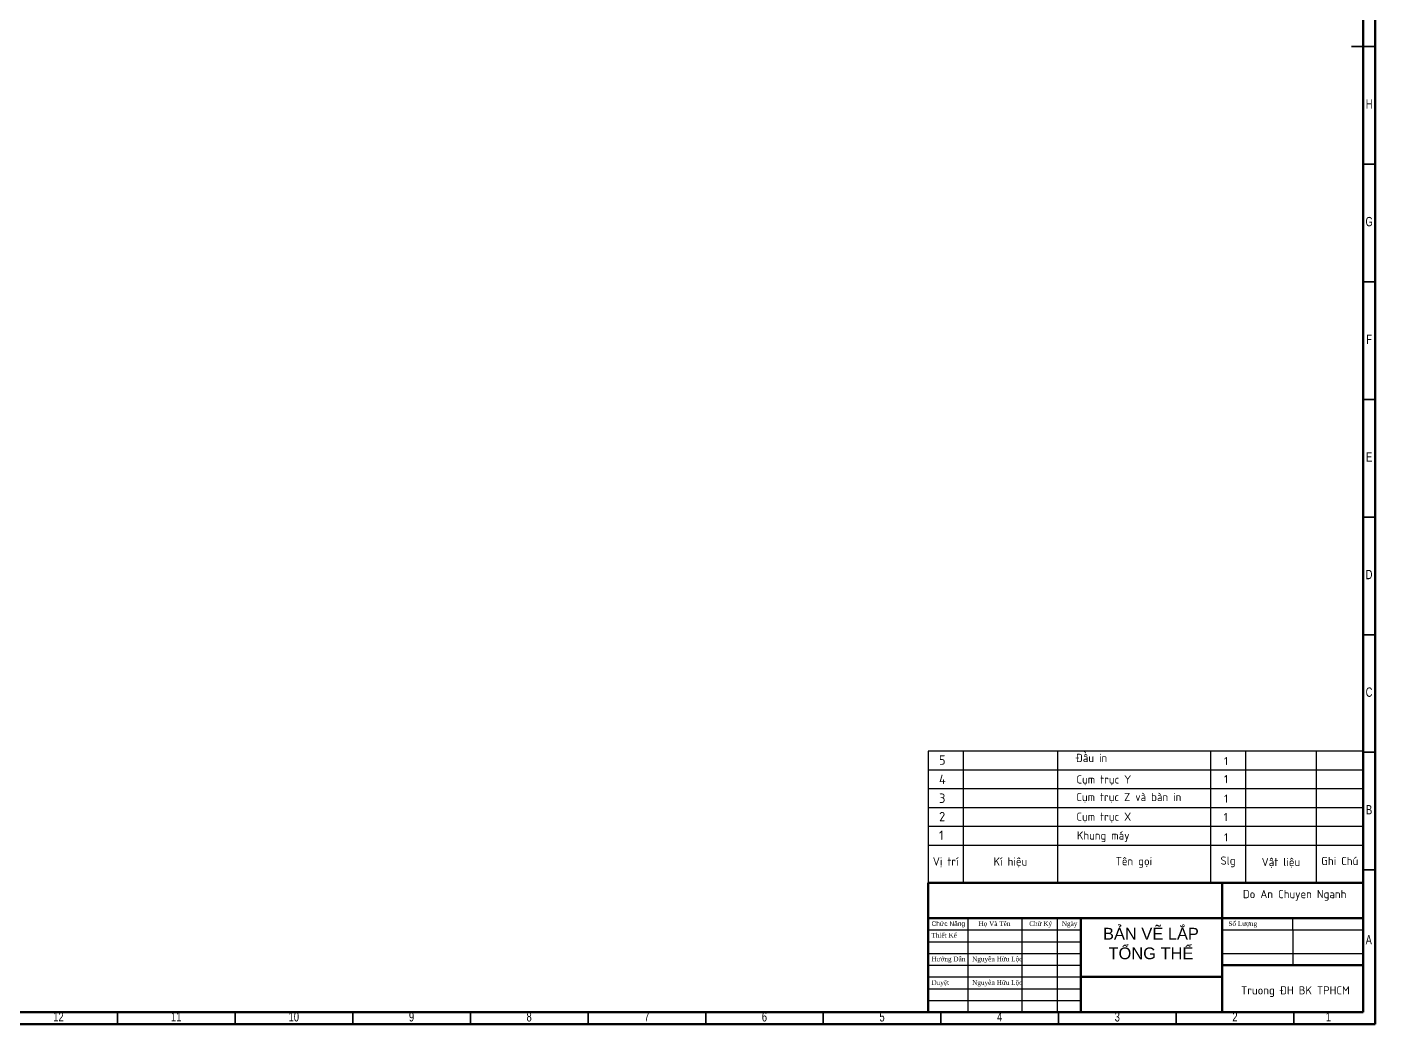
# Model space of a CAD drawing. Header units: millimetres. Extents: x -1615 to 4166, y 5 to 3174.
# Drawn here: x 611 to 1184, y 1560 to 1984 of the extents above; entities that cross this region are included whole.
import ezdxf

# ---------------------------------------------------------------- set-up
doc = ezdxf.new("R2010")
doc.units = ezdxf.units.MM
doc.header["$LTSCALE"] = 0.25
doc.layers.get('0').update_dxf_attribs({"lineweight": 50})
for name, color, linetype, lineweight in [('AM_0', 7, 'Continuous', 50), ('AM_4', 3, 'Continuous', 25), ('Net dam', 7, 'Continuous', 50), ('net manh', 3, 'Continuous', 25), ('van ban', 7, 'Continuous', 25)]:
    doc.layers.add(name, color=color, linetype=linetype, lineweight=lineweight)
doc.styles.add('Annotative', font='arial.ttf')
doc.styles.add('SLDTEXTSTYLE1', font='TXT', dxfattribs={"width": 0.75})
doc.styles.get("Standard").update_dxf_attribs({"font": ''})
doc.styles.add('style1', font='txt.shx')
doc.styles.add('tieng viet', font='')
doc.styles.get('Standard').set_extended_font_data('TCVN 7284')
doc.styles.get('tieng viet').set_extended_font_data('TCVN 7284')

# ---------------------------------------------------------------- blocks, each defined once
blk = doc.blocks.new('Table_Laptongthe1')
at = {"layer": 'net manh', "ltscale": 0.5}
for p, q in [((401.06, -4.44), (216.06, -4.44)), ((231.06, -4.44), (231.06, -60.44)), ((271.06, -4.44), (271.06, -60.44)), ((336.06, -4.44), (336.06, -60.44)), ((351.06, -4.44), (351.06, -60.44)), ((381.06, -4.44), (381.06, -60.44)), ((401.06, -12.44), (216.06, -12.44)), ((401.06, -28.44), (216.06, -28.44)), ((401.06, -44.44), (216.06, -44.44))]:
    blk.add_line(p, q, dxfattribs=at)
at = {"layer": 'net manh'}
for p, q in [((216.06, -4.44), (216.06, -60.44)), ((401.06, -60.44), (401.06, -4.44)), ((401.06, -20.44), (216.06, -20.44)), ((401.06, -36.44), (216.06, -36.44)), ((216.06, -60.44), (401.06, -60.44))]:
    blk.add_line(p, q, dxfattribs=at)
at = {"char_height": 3.5, "attachment_point": 1, "style": 'tieng viet'}
for insert in [(341.87, -6.81), (341.87, -14.54), (341.92, -22.83), (341.76, -30.62), (341.92, -39.25)]:
    blk.add_mtext_dynamic_manual_height_columns('1', width=15, gutter_width=17.5, heights=[0], dxfattribs=dict(at, insert=insert))
at = {"layer": 'van ban', "color": 0, "char_height": 3.5, "attachment_point": 1, "style": 'tieng viet'}
for s, insert in [('Đầu in', (278.77, -5.52)), ('Cụm trục Y ', (279.14, -14.66)), ('Cụm trục Z và bàn in', (279.09, -22.13)), ('Cụm trục X', (279.12, -30.49)), ('Khung máy', (279.32, -38.48))]:
    blk.add_mtext(s, dxfattribs=dict(at, insert=insert))
at = {"layer": 'van ban', "char_height": 4, "attachment_point": 1, "style": 'tieng viet'}
for s, insert, width in [('5', (220.73, -6.16), 23.5371), ('4', (220.75, -14.37), 16.1718), ('3', (220.75, -22.39), 16.1718), ('2', (220.75, -30.21), 16.1718), ('1', (220.75, -38.14), 16.1718)]:
    blk.add_mtext(s, dxfattribs=dict(at, insert=insert, width=width))
at = {"layer": 'van ban', "char_height": 3.5, "attachment_point": 1, "style": 'tieng viet'}
for s, width, insert in [('\\pxqc;Vị trí', 15, (216.06, -49.52)), ('\\pxqc;Kí hiệu', 40, (231.06, -49.55)), ('\\pxqc;Tên gọi', 65, (271.06, -49.4)), ('\\pxqc;Slg', 15, (336.06, -49.15)), ('\\pxqc;Vật liệu', 30, (351.06, -49.76)), ('\\pxqc;Ghi Chú', 20, (381.06, -49.32))]:
    blk.add_mtext_dynamic_manual_height_columns(s, width=width, gutter_width=17.5, heights=[0], dxfattribs=dict(at, insert=insert))

msp = doc.modelspace()

# ---------------------------------------------------------------- linework, layer by layer
at = {"color": 7, "linetype": 'Continuous', "lineweight": 70}
for p, q in [((1184.001, 2391.131), (1184.001, 1560.131)), ((1179.001, 2386.131), (1179.001, 1565.131)), ((1179.001, 1565.131), (20.001, 1565.131)), ((1184.001, 1560.131), (15.001, 1560.131))]:
    msp.add_line(p, q, dxfattribs=at)
at = {"color": 7, "linetype": 'Continuous', "lineweight": 35}
for p, q in [((1184.002, 1975.631), (1174, 1975.631)), ((1179.001, 1975.631), (1184.001, 1975.631)), ((1179.001, 1925.631), (1184.001, 1925.631)), ((1179.001, 1875.631), (1184.001, 1875.631)), ((1179.001, 1825.631), (1184.001, 1825.631)), ((1179.001, 1775.631), (1184.001, 1775.631)), ((1179.001, 1725.631), (1184.001, 1725.631)), ((1179.001, 1675.631), (1184.001, 1675.631)), ((1179.001, 1625.631), (1184.001, 1625.631)), ((649.501, 1565.131), (649.501, 1560.131)), ((699.501, 1565.131), (699.501, 1560.131)), ((749.501, 1565.131), (749.501, 1560.131)), ((799.501, 1565.131), (799.501, 1560.131)), ((849.501, 1565.131), (849.501, 1560.131)), ((899.501, 1565.131), (899.501, 1560.131)), ((949.501, 1565.131), (949.501, 1560.131)), ((999.501, 1565.131), (999.501, 1560.131)), ((1049.501, 1565.131), (1049.501, 1560.131)), ((1099.501, 1565.131), (1099.501, 1560.131)), ((1149.501, 1565.131), (1149.501, 1560.131))]:
    msp.add_line(p, q, dxfattribs=at)
at = {"layer": 'AM_0'}
for p, q in [((994.001, 1620.131), (1179.001, 1620.131)), ((994.001, 1605.131), (1179.001, 1605.131)), ((994.001, 1605.131), (1179.001, 1605.131)), ((1119.001, 1585.131), (1179.001, 1585.131)), ((1059.001, 1580.131), (1119.001, 1580.131))]:
    msp.add_line(p, q, dxfattribs=at)
at = {"layer": 'AM_0', "color": 0, "ltscale": 0.5}
for p, q in [((1119.001, 1565.131), (1119.001, 1620.131)), ((1059.001, 1565.131), (1059.001, 1605.131))]:
    msp.add_line(p, q, dxfattribs=at)
at = {"layer": 'AM_4', "color": 0, "ltscale": 0.5}
for p, q in [((1011.001, 1565.131), (1011.001, 1605.131)), ((1034.001, 1565.131), (1034.001, 1605.131)), ((1049.001, 1565.131), (1049.001, 1605.131))]:
    msp.add_line(p, q, dxfattribs=at)
at = {"layer": 'AM_4'}
for p, q in [((1149.001, 1600.131), (1149.001, 1605.131)), ((994.001, 1600.131), (1059.001, 1600.131)), ((1119.001, 1600.131), (1179.001, 1600.131)), ((1149.001, 1600.131), (1149.001, 1585.131)), ((994.001, 1595.131), (1059.001, 1595.131)), ((994.001, 1590.131), (1059.001, 1590.131)), ((1119.001, 1590.131), (1179.001, 1590.131)), ((994.001, 1585.131), (1059.001, 1585.131)), ((994.001, 1580.131), (1059.001, 1580.131)), ((994.001, 1575.131), (1059.001, 1575.131)), ((994.001, 1570.131), (1059.001, 1570.131))]:
    msp.add_line(p, q, dxfattribs=at)
at = {"layer": 'Net dam'}
for p in [(994.001, 1620.131), (1179.001, 1565.131)]:
    msp.add_line(p, (994.001, 1565.131), dxfattribs=at)

# ---------------------------------------------------------------- block references
at = {"color": 7, "linetype": 'Continuous', "lineweight": 0}
msp.add_blockref('Table_Laptongthe1', (777.945, 1680.508), dxfattribs=at)

# ---------------------------------------------------------------- texts
at = {"color": 7, "linetype": 'Continuous', "lineweight": 0, "attachment_point": 2, "style": 'SLDTEXTSTYLE1'}
for s, insert, char_height in [('H', (1181.491, 1953.191), 3.969), ('G', (1181.488, 1903.191), 3.969), ('F', (1181.459, 1853.191), 3.969), ('E', (1181.509, 1803.191), 3.969), ('D', (1181.454, 1753.191), 3.969), ('C', (1181.46, 1703.191), 3.969), ('B', (1181.472, 1653.191), 3.969), ('A', (1181.341, 1597.941), 3.969), ('12', (624.421, 1565.191), 3.9687), ('11', (674.421, 1565.191), 3.9687), ('10', (724.421, 1565.191), 3.9687), ('9', (774.461, 1565.191), 3.969), ('8', (824.461, 1565.191), 3.969), ('7', (874.461, 1565.191), 3.969), ('6', (924.461, 1565.191), 3.969), ('5', (974.461, 1565.191), 3.969), ('4', (1024.461, 1565.191), 3.969), ('3', (1074.461, 1565.191), 3.969), ('2', (1124.461, 1565.191), 3.969), ('1', (1164.211, 1565.191), 3.969)]:
    msp.add_mtext(s, dxfattribs=dict(at, insert=insert, char_height=char_height))
at = {"layer": 'AM_0', "attachment_point": 1}
for s, insert, char_height, width in [('{\\C2;Do An Chuyen Nganh}', (1127.823, 1617.126), 3.5, 60), ('{\\fTimes New Roman|b0|i0|c163|p18;Số Lượng}', (1121.699, 1603.799), 2, 18.23317), (' Truong ĐH BK TPHCM', (1124.942, 1576.212), 3.5, 52.12833)]:
    msp.add_mtext(s, dxfattribs=dict(at, insert=insert, char_height=char_height, width=width))
at = {"layer": 'AM_0', "insert": (1067.449, 1601.024), "char_height": 7, "width": 42.60285, "attachment_point": 1, "style": 'style1'}
msp.add_mtext('\\pxqc;{\\fArial|b0|i0|c0|p34;\\H0.7143x;\\C2;BẢN VẼ LẮP TỔNG THỂ}', dxfattribs=at)
at = {"layer": 'AM_4', "char_height": 2, "attachment_point": 1}
for s, insert, width in [('{\\fTimes New Roman|b0|i0|c163|p18;Thiết Kế}', (995.484, 1598.885), 18.23317), ('{\\fTimes New Roman|b0|i0|c163|p18;Họ Và Tên}', (1015.472, 1603.799), 18.23317), ('{\\fTimes New Roman|b0|i0|c163|p18;Chữ Ký}', (1037.012, 1603.799), 18.23317), ('{\\fTimes New Roman|b0|i0|c163|p18;Ngày}', (1050.866, 1603.799), 18.23317), ('{\\fTimes New Roman|b0|i0|c163|p18;Hướng Dẫn}', (995.484, 1588.785), 18.23317), ('{\\fTimes New Roman|b0|i0|c0|p18;Nguyễn Hữu Lộc}', (1012.758, 1588.785), 22.05117), ('{\\fTimes New Roman|b0|i0|c163|p18;Duyệt}', (995.484, 1578.773), 18.23317), ('{\\fTimes New Roman|b0|i0|c0|p18;Nguyễn Hữu Lộc}', (1012.758, 1578.785), 22.05117)]:
    msp.add_mtext(s, dxfattribs=dict(at, insert=insert, width=width))
at = {"layer": 'AM_4', "insert": (995.484, 1603.799), "char_height": 2, "width": 18.23317, "attachment_point": 1, "style": 'Annotative'}
msp.add_mtext('{\\fArial|b0|i0|c163|p34;Chức Năng}', dxfattribs=at)

doc.saveas('drawing.dxf')
